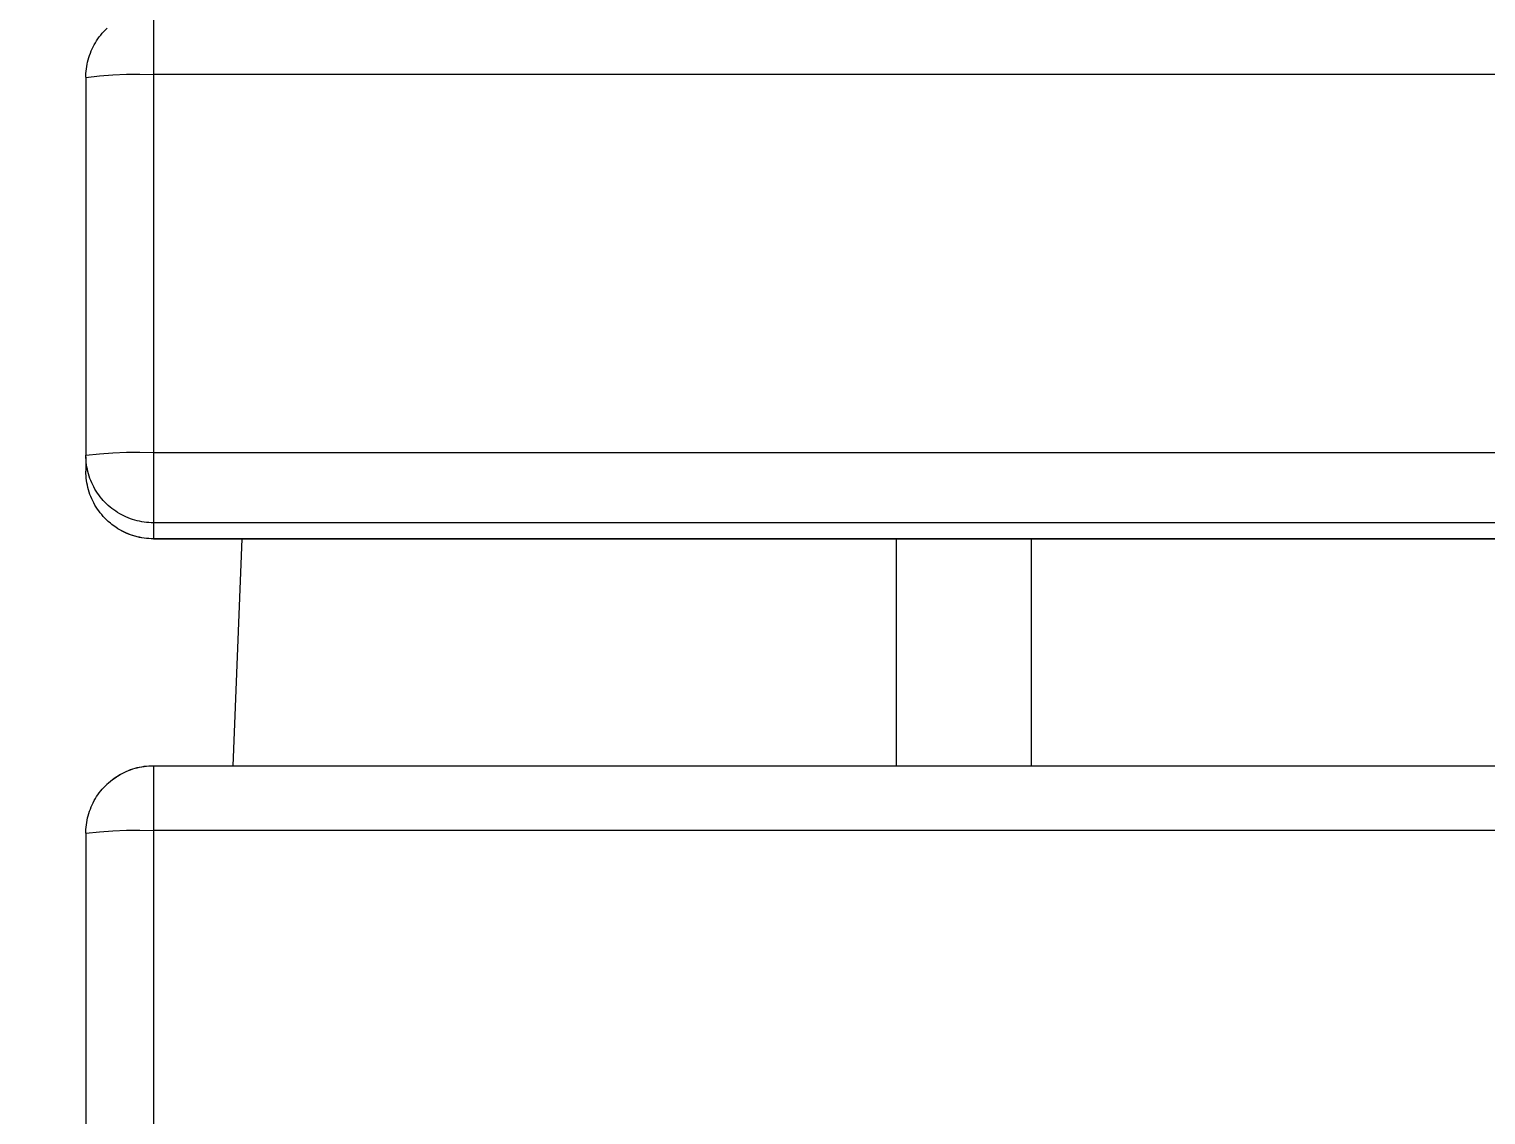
# Model space of a CAD drawing. Header units: inches. Extents: x -16 to 183, y -17 to 123.
# Drawn here: x -7.849 to -3.604, y 40.986 to 44.15 of the extents above; entities that cross this region are included whole.
import ezdxf

# ---------------------------------------------------------------- set-up
doc = ezdxf.new("R2010")
doc.units = ezdxf.units.IN
doc.layers.add('ZANO_R', color=7, linetype='Continuous', lineweight=0)
doc.layers.add('ZANO_W', color=1, linetype='Continuous', lineweight=0)
doc.styles.get("Standard").update_dxf_attribs({"font": 'arial.ttf'})
doc.dimstyles.new('amerykanie', dxfattribs={"dimtxt": 50, "dimasz": 50, "dimexe": 0.5, "dimexo": 0.5, "dimgap": 1, "dimtad": 1, "dimdec": 0, "dimzin": 0, "dimlunit": 5, "dimtxsty": 'Standard', "dimcen": 0.09, "dimclrd": 1, "dimclre": 1, "dimclrt": 1, "dimazin": 0, "dimtfac": 1, "dimtdec": 0, "dimtmove": 0, "dimatfit": 3, "dimfxl": 1, "dimtzin": 0, "dimarcsym": 1})

# ---------------------------------------------------------------- blocks, each defined once
blk = doc.blocks.new('*D364')
at = {"layer": 'ZANO_W', "color": 1, "lineweight": -2}
for p, q in [((-7.9868, 87.528), (-12.7753, 87.528)), ((-12.2753, 86.528), (-12.2753, 37.0563)), ((-7.9868, 36.0563), (-12.7753, 36.0563))]:
    blk.add_line(p, q, dxfattribs=at)
at = {"layer": 'ZANO_W', "color": 1}
for points in [[(-12.1087, 86.528), (-12.442, 86.528), (-12.2753, 87.528)], [(-12.442, 37.0563), (-12.1087, 37.0563), (-12.2753, 36.0563)]]:
    blk.add_solid(points, dxfattribs=at)
at = {"layer": 'ZANO_W', "color": 1, "insert": (-13.6155, 61.7922), "char_height": 1.625, "attachment_point": 5, "rotation": 90}
blk.add_mtext('51 1/2', dxfattribs=at)

msp = doc.modelspace()

# ---------------------------------------------------------------- linework, layer by layer
at = {"layer": 'ZANO_R'}
for p, q in [((-7.48676, 44.20584), (-7.48676, 44.01748)), ((-7.6268, 44.14751), (-7.62196, 44.15224)), ((-7.65913, 44.10423), (-7.65576, 44.1101)), ((-7.65576, 44.1101), (-7.65219, 44.11586)), ((-7.65219, 44.11586), (-7.64842, 44.12149)), ((-7.64842, 44.12149), (-7.64446, 44.12698)), ((-7.64446, 44.12698), (-7.64031, 44.13234)), ((-7.64031, 44.13234), (-7.63598, 44.13755)), ((-7.63598, 44.13755), (-7.63148, 44.14261)), ((-7.63148, 44.14261), (-7.6268, 44.14751)), ((-7.67496, 44.06687), (-7.67286, 44.07331)), ((-7.67286, 44.07331), (-7.67055, 44.07967)), ((-7.67055, 44.07967), (-7.66801, 44.08596)), ((-7.66801, 44.08596), (-7.66526, 44.09215)), ((-7.66526, 44.09215), (-7.6623, 44.09824)), ((-7.6623, 44.09824), (-7.65913, 44.10423)), ((-7.68329, 44.0203), (-7.68279, 44.02706)), ((-7.68279, 44.02706), (-7.68206, 44.03379)), ((-7.68206, 44.03379), (-7.6811, 44.0405)), ((-7.6811, 44.0405), (-7.6799, 44.04716)), ((-7.6799, 44.04716), (-7.67848, 44.05379)), ((-7.67848, 44.05379), (-7.67683, 44.06036)), ((-7.67683, 44.06036), (-7.67496, 44.06687)), ((-7.68361, 44.00935), (-7.68356, 44.01353)), ((-7.68361, 44.00917), (-7.64439, 44.01348)), ((-7.68361, 44.00917), (-7.68361, 43.96243)), ((-7.68356, 44.01353), (-7.68329, 44.0203)), ((-7.64439, 44.01348), (-7.60506, 44.01647)), ((-7.60506, 44.01647), (-7.56564, 44.01813)), ((-7.56564, 44.01813), (-7.52619, 44.01847)), ((-7.52619, 44.01847), (-7.48676, 44.01748)), ((62.98564, 44.01748), (-7.48676, 44.01748)), ((-7.48676, 44.01748), (-7.48676, 42.9161)), ((-7.68361, 43.96243), (-7.68361, 42.90797)), ((-7.68361, 42.90779), (-7.64439, 42.9121)), ((-7.68348, 42.90092), (-7.68361, 42.90779)), ((-7.68361, 42.90342), (-7.68361, 42.86124)), ((-7.68312, 42.89406), (-7.68348, 42.90092)), ((-7.68252, 42.88722), (-7.68312, 42.89406)), ((-7.68168, 42.88041), (-7.68252, 42.88722)), ((-7.6806, 42.87362), (-7.68168, 42.88041)), ((-7.64439, 42.9121), (-7.60506, 42.91509)), ((-7.60506, 42.91509), (-7.56564, 42.91675)), ((-7.56564, 42.91675), (-7.52619, 42.91709)), ((-7.52619, 42.91709), (-7.48676, 42.9161)), ((-7.48676, 42.9161), (62.98564, 42.9161)), ((-7.48676, 42.9161), (-7.48676, 42.71111)), ((-7.68348, 42.85437), (-7.68361, 42.86124)), ((-7.68312, 42.84751), (-7.68348, 42.85437)), ((-7.68252, 42.84067), (-7.68312, 42.84751)), ((-7.68168, 42.83386), (-7.68252, 42.84067)), ((-7.67929, 42.86688), (-7.6806, 42.87362)), ((-7.67774, 42.86019), (-7.67929, 42.86688)), ((-7.67596, 42.85356), (-7.67774, 42.86019)), ((-7.67395, 42.84699), (-7.67596, 42.85356)), ((-7.67171, 42.8405), (-7.67395, 42.84699)), ((-7.66925, 42.83409), (-7.67171, 42.8405)), ((-7.6806, 42.82707), (-7.68168, 42.83386)), ((-7.67929, 42.82033), (-7.6806, 42.82707)), ((-7.67774, 42.81364), (-7.67929, 42.82033)), ((-7.67596, 42.80701), (-7.67774, 42.81364)), ((-7.67395, 42.80044), (-7.67596, 42.80701)), ((-7.67171, 42.79395), (-7.67395, 42.80044)), ((-7.66925, 42.78754), (-7.67171, 42.79395)), ((-7.66656, 42.82777), (-7.66925, 42.83409)), ((-7.66365, 42.82154), (-7.66656, 42.82777)), ((-7.66053, 42.81542), (-7.66365, 42.82154)), ((-7.6572, 42.80942), (-7.66053, 42.81542)), ((-7.65366, 42.80353), (-7.6572, 42.80942)), ((-7.64992, 42.79778), (-7.65366, 42.80353)), ((-7.64598, 42.79215), (-7.64992, 42.79778)), ((-7.66656, 42.78122), (-7.66925, 42.78754)), ((-7.66365, 42.77499), (-7.66656, 42.78122)), ((-7.66053, 42.76887), (-7.66365, 42.77499)), ((-7.6572, 42.76287), (-7.66053, 42.76887)), ((-7.65366, 42.75698), (-7.6572, 42.76287)), ((-7.64992, 42.75123), (-7.65366, 42.75698)), ((-7.64598, 42.7456), (-7.64992, 42.75123)), ((-7.64184, 42.78667), (-7.64598, 42.79215)), ((-7.63752, 42.78133), (-7.64184, 42.78667)), ((-7.63301, 42.77615), (-7.63752, 42.78133)), ((-7.62832, 42.77113), (-7.63301, 42.77615)), ((-7.62346, 42.76628), (-7.62832, 42.77113)), ((-7.61844, 42.76159), (-7.62346, 42.76628)), ((-7.61325, 42.75709), (-7.61844, 42.76159)), ((-7.60791, 42.75277), (-7.61325, 42.75709)), ((-7.60243, 42.74864), (-7.60791, 42.75277)), ((-7.64184, 42.74012), (-7.64598, 42.7456)), ((-7.63752, 42.73478), (-7.64184, 42.74012)), ((-7.63301, 42.7296), (-7.63752, 42.73478)), ((-7.62832, 42.72458), (-7.63301, 42.7296)), ((-7.62346, 42.71973), (-7.62832, 42.72458)), ((-7.61844, 42.71504), (-7.62346, 42.71973)), ((-7.61736, 42.71395), (-7.62236, 42.71855)), ((-7.61325, 42.71054), (-7.61844, 42.71504)), ((-7.61219, 42.70953), (-7.61736, 42.71395)), ((-7.60791, 42.70622), (-7.61325, 42.71054)), ((-7.60688, 42.70529), (-7.61219, 42.70953)), ((-7.5968, 42.7447), (-7.60243, 42.74864)), ((-7.59104, 42.74097), (-7.5968, 42.7447)), ((-7.58515, 42.73743), (-7.59104, 42.74097)), ((-7.57914, 42.7341), (-7.58515, 42.73743)), ((-7.57302, 42.73099), (-7.57914, 42.7341)), ((-7.56679, 42.72809), (-7.57302, 42.73099)), ((-7.56047, 42.72541), (-7.56679, 42.72809)), ((-7.55406, 42.72295), (-7.56047, 42.72541)), ((-7.54756, 42.72072), (-7.55406, 42.72295)), ((-7.541, 42.71871), (-7.54756, 42.72072)), ((-7.53436, 42.71694), (-7.541, 42.71871)), ((-7.52767, 42.7154), (-7.53436, 42.71694)), ((-7.52093, 42.71409), (-7.52767, 42.7154)), ((-7.51414, 42.71302), (-7.52093, 42.71409)), ((-7.50732, 42.71218), (-7.51414, 42.71302)), ((-7.50048, 42.71159), (-7.50732, 42.71218)), ((-7.49362, 42.71123), (-7.50048, 42.71159)), ((-7.48676, 42.71111), (-7.49362, 42.71123)), ((62.98564, 42.71111), (-7.48676, 42.71111)), ((-7.48676, 42.71111), (-7.48676, 42.66456)), ((-7.60243, 42.70209), (-7.60791, 42.70622)), ((-7.60142, 42.70123), (-7.60688, 42.70529)), ((-7.5968, 42.69815), (-7.60243, 42.70209)), ((-7.59582, 42.69737), (-7.60142, 42.70123)), ((-7.59104, 42.69442), (-7.5968, 42.69815)), ((-7.5901, 42.6937), (-7.59582, 42.69737)), ((-7.58515, 42.69088), (-7.59104, 42.69442)), ((-7.58425, 42.69023), (-7.5901, 42.6937)), ((-7.57914, 42.68755), (-7.58515, 42.69088)), ((-7.57829, 42.68696), (-7.58425, 42.69023)), ((-7.57302, 42.68444), (-7.57914, 42.68755)), ((-7.57221, 42.68391), (-7.57829, 42.68696)), ((-7.56679, 42.68154), (-7.57302, 42.68444)), ((-7.56604, 42.68106), (-7.57221, 42.68391)), ((-7.56047, 42.67886), (-7.56679, 42.68154)), ((-7.55977, 42.67843), (-7.56604, 42.68106)), ((-7.55406, 42.6764), (-7.56047, 42.67886)), ((-7.55341, 42.67602), (-7.55977, 42.67843)), ((-7.54756, 42.67417), (-7.55406, 42.6764)), ((-7.54697, 42.67383), (-7.55341, 42.67602)), ((-7.541, 42.67216), (-7.54756, 42.67417)), ((-7.54047, 42.67186), (-7.54697, 42.67383)), ((-7.53436, 42.67039), (-7.541, 42.67216)), ((-7.53389, 42.67012), (-7.54047, 42.67186)), ((-7.52767, 42.66885), (-7.53436, 42.67039)), ((-7.52726, 42.6686), (-7.53389, 42.67012)), ((-7.52093, 42.66754), (-7.52767, 42.66885)), ((-7.52059, 42.66732), (-7.52726, 42.6686)), ((-7.51414, 42.66647), (-7.52093, 42.66754)), ((-7.51387, 42.66626), (-7.52059, 42.66732)), ((-7.50732, 42.66563), (-7.51414, 42.66647)), ((-7.50712, 42.66544), (-7.51387, 42.66626)), ((-7.50048, 42.66504), (-7.50732, 42.66563)), ((-7.50035, 42.66486), (-7.50712, 42.66544)), ((-7.49362, 42.66468), (-7.50048, 42.66504)), ((-7.49356, 42.66451), (-7.50035, 42.66486)), ((-7.48676, 42.66456), (-7.49362, 42.66468)), ((-7.48676, 42.66439), (-7.49356, 42.66451)), ((-7.48676, 42.66456), (62.98564, 42.66456)), ((-7.48676, 42.66456), (-7.48676, 42.66443)), ((62.98564, 42.66439), (-7.48676, 42.66439)), ((-7.22956, 42.66456), (-7.25535, 42.00309)), ((-5.3214, 42.00309), (-5.3214, 42.66456)), ((-4.9277, 42.00309), (-4.9277, 42.66456)), ((-7.56599, 41.98645), (-7.55972, 41.98908)), ((-7.56576, 41.98671), (-7.55951, 41.98932)), ((-7.55972, 41.98908), (-7.55337, 41.99148)), ((-7.55951, 41.98932), (-7.55317, 41.99172)), ((-7.55337, 41.99148), (-7.54693, 41.99367)), ((-7.55317, 41.99172), (-7.54676, 41.99389)), ((-7.54693, 41.99367), (-7.54043, 41.99563)), ((-7.54676, 41.99389), (-7.54027, 41.99585)), ((-7.54043, 41.99563), (-7.53386, 41.99737)), ((-7.54027, 41.99585), (-7.53372, 41.99758)), ((-7.53386, 41.99737), (-7.52724, 41.99888)), ((-7.53372, 41.99758), (-7.52711, 41.99908)), ((-7.52724, 41.99888), (-7.52056, 42.00016)), ((-7.52711, 41.99908), (-7.52046, 42.00035)), ((-7.52056, 42.00016), (-7.51385, 42.00121)), ((-7.52046, 42.00035), (-7.51377, 42.0014)), ((-7.51385, 42.00121), (-7.5071, 42.00203)), ((-7.51377, 42.0014), (-7.50704, 42.00221)), ((-7.5071, 42.00203), (-7.50034, 42.00262)), ((-7.50704, 42.00221), (-7.50029, 42.00279)), ((-7.50034, 42.00262), (-7.49355, 42.00297)), ((-7.50029, 42.00279), (-7.49353, 42.00314)), ((-7.49355, 42.00297), (-7.48676, 42.00309)), ((-7.49353, 42.00314), (-7.48676, 42.00326)), ((-7.48676, 42.00326), (62.98564, 42.00326)), ((-7.48676, 42.00309), (-7.48676, 42.00322)), ((-7.48676, 42.00309), (62.98564, 42.00309)), ((-7.48676, 42.00309), (-7.48676, 41.81472)), ((-7.63148, 41.93985), (-7.6268, 41.94475)), ((-7.6268, 41.94475), (-7.62196, 41.94949)), ((-7.6223, 41.94903), (-7.61729, 41.95362)), ((-7.62196, 41.94949), (-7.61695, 41.95405)), ((-7.61729, 41.95362), (-7.61213, 41.95804)), ((-7.61695, 41.95405), (-7.6118, 41.95845)), ((-7.61213, 41.95804), (-7.60681, 41.96227)), ((-7.6118, 41.95845), (-7.60649, 41.96266)), ((-7.60681, 41.96227), (-7.60136, 41.96632)), ((-7.60649, 41.96266), (-7.60104, 41.96669)), ((-7.60136, 41.96632), (-7.59576, 41.97018)), ((-7.60104, 41.96669), (-7.59546, 41.97052)), ((-7.59576, 41.97018), (-7.59004, 41.97384)), ((-7.59546, 41.97052), (-7.58975, 41.97417)), ((-7.59004, 41.97384), (-7.58419, 41.9773)), ((-7.58975, 41.97417), (-7.58392, 41.97761)), ((-7.58419, 41.9773), (-7.57823, 41.98056)), ((-7.58392, 41.97761), (-7.57797, 41.98085)), ((-7.57823, 41.98056), (-7.57216, 41.98361)), ((-7.57797, 41.98085), (-7.57191, 41.98389)), ((-7.57216, 41.98361), (-7.56599, 41.98645)), ((-7.57191, 41.98389), (-7.56576, 41.98671)), ((-7.65913, 41.90147), (-7.65576, 41.90735)), ((-7.65576, 41.90735), (-7.65219, 41.9131)), ((-7.65219, 41.9131), (-7.64842, 41.91873)), ((-7.64842, 41.91873), (-7.64446, 41.92423)), ((-7.64446, 41.92423), (-7.64031, 41.92958)), ((-7.64031, 41.92958), (-7.63598, 41.93479)), ((-7.63598, 41.93479), (-7.63148, 41.93985)), ((-7.67683, 41.8576), (-7.67496, 41.86411)), ((-7.67496, 41.86411), (-7.67286, 41.87055)), ((-7.67286, 41.87055), (-7.67055, 41.87692)), ((-7.67055, 41.87692), (-7.66801, 41.8832)), ((-7.66801, 41.8832), (-7.66526, 41.88939)), ((-7.66526, 41.88939), (-7.6623, 41.89548)), ((-7.6623, 41.89548), (-7.65913, 41.90147)), ((-7.68356, 41.81078), (-7.68329, 41.81754)), ((-7.68329, 41.81754), (-7.68279, 41.8243)), ((-7.68279, 41.8243), (-7.68206, 41.83103)), ((-7.68206, 41.83103), (-7.6811, 41.83774)), ((-7.6811, 41.83774), (-7.6799, 41.84441)), ((-7.6799, 41.84441), (-7.67848, 41.85103)), ((-7.67848, 41.85103), (-7.67683, 41.8576)), ((-7.68361, 41.8066), (-7.68356, 41.81078)), ((-7.68361, 41.80641), (-7.64439, 41.81072)), ((-7.68361, 41.80641), (-7.68361, 41.75968)), ((-7.64439, 41.81072), (-7.60506, 41.81371)), ((-7.60506, 41.81371), (-7.56564, 41.81537)), ((-7.56564, 41.81537), (-7.52619, 41.81571)), ((-7.52619, 41.81571), (-7.48676, 41.81472)), ((62.98564, 41.81472), (-7.48676, 41.81472)), ((-7.48676, 41.81472), (-7.48676, 40.71334)), ((-7.68361, 41.75968), (-7.68361, 40.70522))]:
    msp.add_line(p, q, dxfattribs=at)

# ---------------------------------------------------------------- dimensions: what is measured, and where the dimension line sits
at = {"layer": 'ZANO_W'}
dim = msp.add_linear_dim(base=(-12.27533, 36.05629), p1=(-7.48676, 87.52801), p2=(-7.48676, 36.05629), angle=90, dimstyle='amerykanie', override={"dimtxt": 1.625, "dimasz": 1, "dimgap": 0.5, "dimdec": 4, "dimaunit": 1, "dimadec": 1, "dimtdec": 4, "dimtmove": 1, "dimfrac": 2}, dxfattribs=at)
dim.commit()
dim.dimension.update_dxf_attribs({"geometry": '*D364', "text_midpoint": (-13.61554, 61.79215)})

doc.saveas('drawing.dxf')
